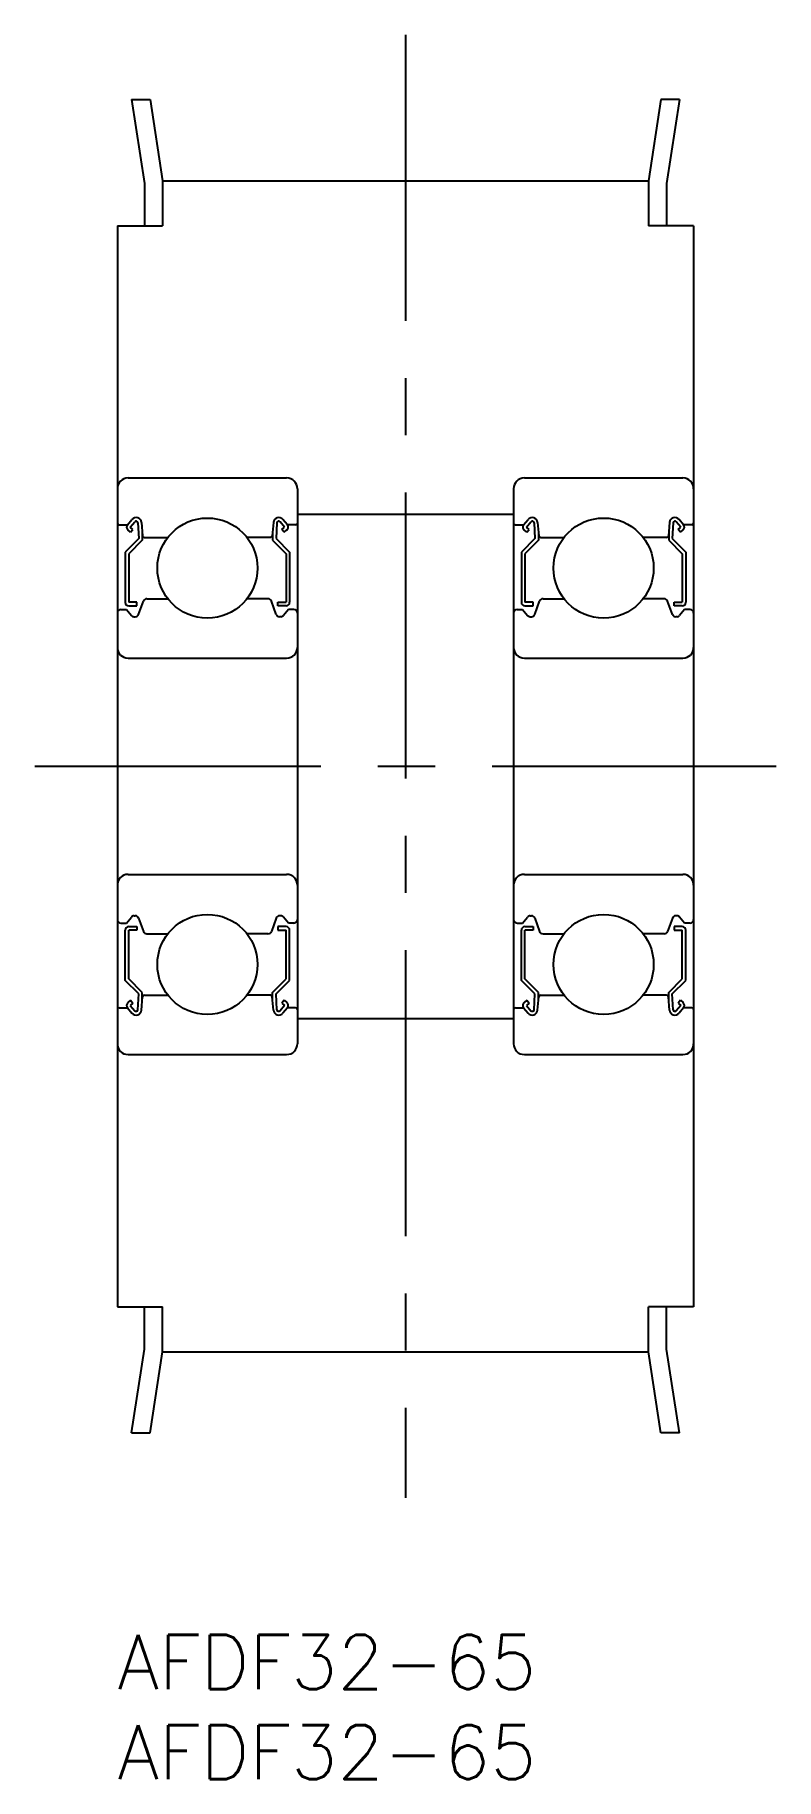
# Model space of a CAD drawing. Extents: x -4.6 to 36.6, y -8 to 88.8.
import ezdxf

# ---------------------------------------------------------------- set-up
doc = ezdxf.new("R2010")
doc.units = 0
doc.header["$LTSCALE"] = 0.5
doc.linetypes.add('CENTER', pattern=[50.8, 31.75, -6.35, 6.35, -6.35])
doc.layers.get('0').update_dxf_attribs({"linetype": 'CONTINUOUS'})
doc.layers.add('CENTER', color=1, linetype='CENTER')
doc.styles.get("Standard").update_dxf_attribs({"font": 'txt.shx', "height": 3, "bigfont": 'bigfont.shx'})

# ---------------------------------------------------------------- blocks, each defined once
blk = doc.blocks.new('*U10')
at = {"color": 7, "linetype": 'CONTINUOUS'}
blk.add_text('AFDF32-65', height=3, dxfattribs=at).set_placement((0, -3))
blk = doc.blocks.new('*U11')
at = {"color": 7, "linetype": 'CONTINUOUS'}
blk.add_text('AFDF32-65', height=3, dxfattribs=at).set_placement((0, -8))

msp = doc.modelspace()

# ---------------------------------------------------------------- linework, layer by layer
at = {"color": 7, "linetype": 'CONTINUOUS'}
for p, q in [((0.789, 85.215), (1.5, 80.563)), ((0.789, 85.215), (1.825, 85.215)), ((1.825, 85.215), (2.5, 80.715)), ((30.175, 85.215), (29.5, 80.715)), ((31.211, 85.215), (30.175, 85.215)), ((31.211, 85.215), (30.5, 80.563)), ((1.5, 80.563), (1.5, 78.215)), ((2.5, 80.715), (29.5, 80.715)), ((2.5, 80.715), (2.5, 78.215)), ((29.5, 80.715), (29.5, 78.215)), ((30.5, 80.563), (30.5, 78.215)), ((0, 78.215), (2.5, 78.215)), ((0, 78.215), (0, 18.215)), ((32, 78.215), (29.5, 78.215)), ((32, 78.215), (32, 18.215)), ((0.6, 64.215), (9.4, 64.215)), ((22.6, 64.215), (31.4, 64.215)), ((10, 63.615), (10, 32.815)), ((22, 63.615), (22, 32.815)), ((10, 62.215), (22, 62.215)), ((0.1, 61.615), (0.56, 61.615)), ((0.56, 61.615), (0.81, 61.912)), ((0.738, 61.205), (0.585, 61.333)), ((0.713, 61.486), (0.963, 61.784)), ((0.866, 61.358), (0.713, 61.486)), ((0.738, 61.205), (0.866, 61.358)), ((1.14, 61.725), (1.183, 60.848)), ((1.338, 61.746), (1.403, 61.006)), ((1.383, 61.235), (1.383, 60.765)), ((8.662, 61.746), (8.597, 61.006)), ((8.617, 61.235), (8.617, 60.765)), ((8.86, 61.725), (8.817, 60.848)), ((9.287, 61.486), (9.037, 61.784)), ((9.134, 61.358), (9.287, 61.486)), ((9.262, 61.205), (9.134, 61.358)), ((9.44, 61.615), (9.19, 61.912)), ((9.262, 61.205), (9.415, 61.333)), ((9.9, 61.615), (9.44, 61.615)), ((22.1, 61.615), (22.56, 61.615)), ((22.56, 61.615), (22.81, 61.912)), ((22.738, 61.205), (22.585, 61.333)), ((22.713, 61.486), (22.963, 61.784)), ((22.866, 61.358), (22.713, 61.486)), ((22.738, 61.205), (22.866, 61.358)), ((23.14, 61.725), (23.183, 60.848)), ((23.338, 61.746), (23.403, 61.006)), ((23.383, 61.235), (23.383, 60.765)), ((30.662, 61.746), (30.597, 61.006)), ((30.617, 61.235), (30.617, 60.765)), ((30.86, 61.725), (30.817, 60.848)), ((31.287, 61.486), (31.037, 61.784)), ((31.134, 61.358), (31.287, 61.486)), ((31.262, 61.205), (31.134, 61.358)), ((31.44, 61.615), (31.19, 61.912)), ((31.262, 61.205), (31.415, 61.333)), ((31.9, 61.615), (31.44, 61.615)), ((1.183, 60.848), (0.433, 60.098)), ((0.433, 60.098), (0.433, 57.315)), ((1.383, 60.765), (0.633, 60.015)), ((1.503, 60.915), (2.803, 60.915)), ((8.497, 60.915), (7.197, 60.915)), ((8.617, 60.765), (9.367, 60.015)), ((8.817, 60.848), (9.567, 60.098)), ((9.567, 60.098), (9.567, 57.315)), ((23.183, 60.848), (22.433, 60.098)), ((22.433, 60.098), (22.433, 57.315)), ((23.383, 60.765), (22.633, 60.015)), ((23.503, 60.915), (24.803, 60.915)), ((30.497, 60.915), (29.197, 60.915)), ((30.617, 60.765), (31.367, 60.015)), ((30.817, 60.848), (31.567, 60.098)), ((31.567, 60.098), (31.567, 57.315)), ((0.633, 60.015), (0.633, 57.315)), ((9.367, 60.015), (9.367, 57.315)), ((22.633, 60.015), (22.633, 57.315)), ((31.367, 60.015), (31.367, 57.315)), ((1.083, 57.315), (0.633, 57.315)), ((1.083, 57.115), (1.083, 57.315)), ((1.182, 56.646), (1.45, 57.383)), ((1.638, 57.515), (2.803, 57.515)), ((8.362, 57.515), (7.197, 57.515)), ((8.818, 56.646), (8.55, 57.383)), ((8.917, 57.315), (9.367, 57.315)), ((8.917, 57.115), (8.917, 57.315)), ((23.083, 57.315), (22.633, 57.315)), ((23.083, 57.115), (23.083, 57.315)), ((23.182, 56.646), (23.45, 57.383)), ((23.638, 57.515), (24.803, 57.515)), ((30.362, 57.515), (29.197, 57.515)), ((30.818, 56.646), (30.55, 57.383)), ((30.917, 57.315), (31.367, 57.315)), ((30.917, 57.115), (30.917, 57.315)), ((0.2, 56.915), (0.5, 56.915)), ((0.5, 56.915), (0.776, 56.586)), ((0.633, 57.115), (1.083, 57.115)), ((0.929, 56.515), (0.994, 56.515)), ((9.367, 57.115), (8.917, 57.115)), ((9.071, 56.515), (9.006, 56.515)), ((9.5, 56.915), (9.224, 56.586)), ((9.8, 56.915), (9.5, 56.915)), ((22.2, 56.915), (22.5, 56.915)), ((22.5, 56.915), (22.776, 56.586)), ((22.633, 57.115), (23.083, 57.115)), ((22.929, 56.515), (22.994, 56.515)), ((31.367, 57.115), (30.917, 57.115)), ((31.071, 56.515), (31.006, 56.515)), ((31.5, 56.915), (31.224, 56.586)), ((31.8, 56.915), (31.5, 56.915)), ((0.6, 54.215), (9.4, 54.215)), ((22.6, 54.215), (31.4, 54.215)), ((0.6, 42.215), (9.4, 42.215)), ((22.6, 42.215), (31.4, 42.215)), ((0.5, 39.515), (0.776, 39.843)), ((0.929, 39.915), (0.994, 39.915)), ((1.182, 39.783), (1.45, 39.046)), ((8.818, 39.783), (8.55, 39.046)), ((9.071, 39.915), (9.006, 39.915)), ((9.5, 39.515), (9.224, 39.843)), ((22.5, 39.515), (22.776, 39.843)), ((22.929, 39.915), (22.994, 39.915)), ((23.182, 39.783), (23.45, 39.046)), ((30.818, 39.783), (30.55, 39.046)), ((31.071, 39.915), (31.006, 39.915)), ((31.5, 39.515), (31.224, 39.843)), ((0.2, 39.515), (0.5, 39.515)), ((0.433, 36.332), (0.433, 39.115)), ((0.633, 39.315), (1.083, 39.315)), ((0.633, 36.415), (0.633, 39.115)), ((1.083, 39.115), (0.633, 39.115)), ((1.083, 39.315), (1.083, 39.115)), ((1.638, 38.915), (2.803, 38.915)), ((8.362, 38.915), (7.197, 38.915)), ((9.367, 39.315), (8.917, 39.315)), ((8.917, 39.315), (8.917, 39.115)), ((8.917, 39.115), (9.367, 39.115)), ((9.367, 36.415), (9.367, 39.115)), ((9.8, 39.515), (9.5, 39.515)), ((9.567, 36.332), (9.567, 39.115)), ((22.2, 39.515), (22.5, 39.515)), ((22.433, 36.332), (22.433, 39.115)), ((22.633, 39.315), (23.083, 39.315)), ((22.633, 36.415), (22.633, 39.115)), ((23.083, 39.115), (22.633, 39.115)), ((23.083, 39.315), (23.083, 39.115)), ((23.638, 38.915), (24.803, 38.915)), ((30.362, 38.915), (29.197, 38.915)), ((31.367, 39.315), (30.917, 39.315)), ((30.917, 39.315), (30.917, 39.115)), ((30.917, 39.115), (31.367, 39.115)), ((31.367, 36.415), (31.367, 39.115)), ((31.8, 39.515), (31.5, 39.515)), ((31.567, 36.332), (31.567, 39.115)), ((1.183, 35.582), (0.433, 36.332)), ((1.383, 35.665), (0.633, 36.415)), ((8.617, 35.665), (9.367, 36.415)), ((8.817, 35.582), (9.567, 36.332)), ((23.183, 35.582), (22.433, 36.332)), ((23.383, 35.665), (22.633, 36.415)), ((30.617, 35.665), (31.367, 36.415)), ((30.817, 35.582), (31.567, 36.332)), ((0.738, 35.225), (0.585, 35.097)), ((0.866, 35.072), (0.713, 34.944)), ((0.713, 34.944), (0.963, 34.646)), ((0.738, 35.225), (0.866, 35.072)), ((1.14, 34.705), (1.183, 35.582)), ((1.338, 34.684), (1.403, 35.424)), ((1.383, 35.195), (1.383, 35.665)), ((1.503, 35.515), (2.803, 35.515)), ((8.497, 35.515), (7.197, 35.515)), ((8.662, 34.684), (8.597, 35.424)), ((8.617, 35.195), (8.617, 35.665)), ((8.86, 34.705), (8.817, 35.582)), ((9.287, 34.944), (9.037, 34.646)), ((9.262, 35.225), (9.134, 35.072)), ((9.134, 35.072), (9.287, 34.944)), ((9.262, 35.225), (9.415, 35.097)), ((22.738, 35.225), (22.585, 35.097)), ((22.866, 35.072), (22.713, 34.944)), ((22.713, 34.944), (22.963, 34.646)), ((22.738, 35.225), (22.866, 35.072)), ((23.14, 34.705), (23.183, 35.582)), ((23.338, 34.684), (23.403, 35.424)), ((23.383, 35.195), (23.383, 35.665)), ((23.503, 35.515), (24.803, 35.515)), ((30.497, 35.515), (29.197, 35.515)), ((30.662, 34.684), (30.597, 35.424)), ((30.617, 35.195), (30.617, 35.665)), ((30.86, 34.705), (30.817, 35.582)), ((31.287, 34.944), (31.037, 34.646)), ((31.262, 35.225), (31.134, 35.072)), ((31.134, 35.072), (31.287, 34.944)), ((31.262, 35.225), (31.415, 35.097)), ((0.1, 34.815), (0.56, 34.815)), ((0.56, 34.815), (0.81, 34.517)), ((9.44, 34.815), (9.19, 34.517)), ((9.9, 34.815), (9.44, 34.815)), ((10, 34.215), (22, 34.215)), ((22.1, 34.815), (22.56, 34.815)), ((22.56, 34.815), (22.81, 34.517)), ((31.44, 34.815), (31.19, 34.517)), ((31.9, 34.815), (31.44, 34.815)), ((0.6, 32.215), (9.4, 32.215)), ((22.6, 32.215), (31.4, 32.215)), ((25, 32.215), (25, 32.215)), ((0, 18.215), (2.5, 18.215)), ((1.5, 15.867), (1.5, 18.215)), ((2.5, 15.715), (2.5, 18.215)), ((32, 18.215), (29.5, 18.215)), ((29.5, 15.715), (29.5, 18.215)), ((30.5, 15.867), (30.5, 18.215)), ((0.789, 11.215), (1.5, 15.867)), ((1.825, 11.215), (2.5, 15.715)), ((2.5, 15.715), (29.5, 15.715)), ((30.175, 11.215), (29.5, 15.715)), ((31.211, 11.215), (30.5, 15.867)), ((0.789, 11.215), (1.825, 11.215)), ((31.211, 11.215), (30.175, 11.215))]:
    msp.add_line(p, q, dxfattribs=at)
for centre in [(5, 59.215), (5, 59.215), (27, 59.215), (27, 59.215), (5, 37.215), (5, 37.215), (27, 37.215), (27, 37.215)]:
    msp.add_circle(centre, 2.778, dxfattribs=at)
for centre, radius, start, end in [((0.6, 63.615), 0.6, 90, 180), ((9.4, 63.615), 0.6, 0, 90), ((22.6, 63.615), 0.6, 90, 180), ((31.4, 63.615), 0.6, 0, 90), ((1.039, 61.72), 0.3, 4.99683, 140.00119), ((8.961, 61.72), 0.3, 39.99881, 175.00317), ((23.039, 61.72), 0.3, 4.99683, 140.00119), ((30.961, 61.72), 0.3, 39.99881, 175.00317), ((0.1, 61.715), 0.1, 180, 270), ((0.713, 61.486), 0.2, 140.00119, 230.08703), ((1.04, 61.72), 0.1, 2.81979, 140.00022), ((1.503, 61.015), 0.1, 184.99683, 270), ((8.497, 61.015), 0.1, 270, 355.00317), ((8.96, 61.72), 0.1, 39.99978, 177.18021), ((9.287, 61.486), 0.2, 309.91297, 39.99881), ((9.9, 61.715), 0.1, 270, 0), ((22.1, 61.715), 0.1, 180, 270), ((22.713, 61.486), 0.2, 140.00119, 230.08703), ((23.04, 61.72), 0.1, 2.81979, 140.00022), ((23.503, 61.015), 0.1, 184.99683, 270), ((30.497, 61.015), 0.1, 270, 355.00317), ((30.96, 61.72), 0.1, 39.99978, 177.18021), ((31.287, 61.486), 0.2, 309.91297, 39.99881), ((31.9, 61.715), 0.1, 270, 0), ((0.633, 57.315), 0.2, 180, 270), ((1.638, 57.315), 0.2, 90, 159.99165), ((8.362, 57.315), 0.2, 20.00835, 90), ((9.367, 57.315), 0.2, 270, 0), ((22.633, 57.315), 0.2, 180, 270), ((23.638, 57.315), 0.2, 90, 159.99165), ((30.362, 57.315), 0.2, 20.00835, 90), ((31.367, 57.315), 0.2, 270, 0), ((0.2, 56.715), 0.2, 90, 180), ((0.929, 56.715), 0.2, 219.9952, 270), ((0.994, 56.715), 0.2, 270, 339.99165), ((9.006, 56.715), 0.2, 200.00835, 270), ((9.071, 56.715), 0.2, 270, 320.0048), ((9.8, 56.715), 0.2, 0, 90), ((22.2, 56.715), 0.2, 90, 180), ((22.929, 56.715), 0.2, 219.9952, 270), ((22.994, 56.715), 0.2, 270, 339.99165), ((31.006, 56.715), 0.2, 200.00835, 270), ((31.071, 56.715), 0.2, 270, 320.0048), ((31.8, 56.715), 0.2, 0, 90), ((0.6, 54.815), 0.6, 180, 270), ((9.4, 54.815), 0.6, 270, 0), ((22.6, 54.815), 0.6, 180, 270), ((31.4, 54.815), 0.6, 270, 0), ((0.6, 41.615), 0.6, 90, 180), ((9.4, 41.615), 0.6, 0, 90), ((22.6, 41.615), 0.6, 90, 180), ((31.4, 41.615), 0.6, 0, 90), ((0.2, 39.715), 0.2, 180, 270), ((0.929, 39.715), 0.2, 90, 140.0048), ((0.994, 39.715), 0.2, 20.00835, 90), ((9.006, 39.715), 0.2, 90, 159.99165), ((9.071, 39.715), 0.2, 39.9952, 90), ((9.8, 39.715), 0.2, 270, 0), ((22.2, 39.715), 0.2, 180, 270), ((22.929, 39.715), 0.2, 90, 140.0048), ((22.994, 39.715), 0.2, 20.00835, 90), ((31.006, 39.715), 0.2, 90, 159.99165), ((31.071, 39.715), 0.2, 39.9952, 90), ((31.8, 39.715), 0.2, 270, 0), ((0.633, 39.115), 0.2, 90, 180), ((1.638, 39.115), 0.2, 200.00835, 270), ((8.362, 39.115), 0.2, 270, 339.99165), ((9.367, 39.115), 0.2, 0, 90), ((22.633, 39.115), 0.2, 90, 180), ((23.638, 39.115), 0.2, 200.00835, 270), ((30.362, 39.115), 0.2, 270, 339.99165), ((31.367, 39.115), 0.2, 0, 90), ((0.713, 34.943), 0.2, 129.91297, 219.99881), ((1.503, 35.415), 0.1, 90, 175.00317), ((8.497, 35.415), 0.1, 4.99683, 90), ((9.287, 34.943), 0.2, 320.00119, 50.08703), ((22.713, 34.943), 0.2, 129.91297, 219.99881), ((23.503, 35.415), 0.1, 90, 175.00317), ((30.497, 35.415), 0.1, 4.99683, 90), ((31.287, 34.943), 0.2, 320.00119, 50.08703), ((0.1, 34.715), 0.1, 90, 180), ((1.039, 34.71), 0.3, 219.99881, 355.00317), ((1.04, 34.71), 0.1, 219.99978, 357.18021), ((8.961, 34.71), 0.3, 184.99683, 320.00119), ((8.96, 34.71), 0.1, 182.81979, 320.00022), ((9.9, 34.715), 0.1, 0, 90), ((22.1, 34.715), 0.1, 90, 180), ((23.039, 34.71), 0.3, 219.99881, 355.00317), ((23.04, 34.71), 0.1, 219.99978, 357.18021), ((30.961, 34.71), 0.3, 184.99683, 320.00119), ((30.96, 34.71), 0.1, 182.81979, 320.00022), ((31.9, 34.715), 0.1, 0, 90), ((0.6, 32.815), 0.6, 180, 270), ((9.4, 32.815), 0.6, 270, 0), ((22.6, 32.815), 0.6, 180, 270), ((31.4, 32.815), 0.6, 270, 0)]:
    msp.add_arc(centre, radius, start, end, dxfattribs=at)
at = {"layer": 'CENTER', "color": 1, "linetype": 'CENTER'}
for p, q in [((16, 88.809), (16, 7.621)), ((-4.581, 48.215), (36.581, 48.215))]:
    msp.add_line(p, q, dxfattribs=at)

# ---------------------------------------------------------------- block references
at = {"color": 7, "linetype": 'CONTINUOUS'}
for name in ['*U10', '*U11']:
    msp.add_blockref(name, (0, 0), dxfattribs=at)

doc.saveas('drawing.dxf')
